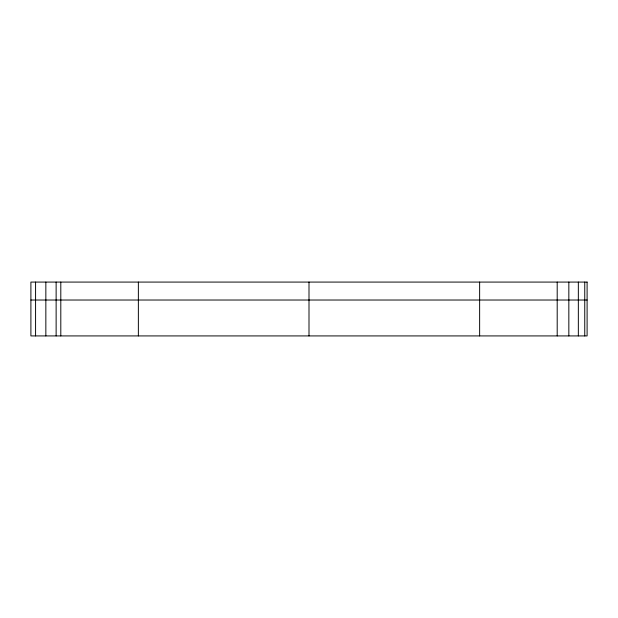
<?xml version="1.0" encoding="UTF-8"?>
<svg xmlns="http://www.w3.org/2000/svg" width="618" height="618" viewBox="0 0 618 618"><rect width="100%" height="100%" fill="white"/><g stroke="black" fill="none" stroke-linecap="round" stroke-linejoin="round"><path stroke-width="0.93" d="M30.9 300.024L587.1 300.024M584.752 282.078L584.752 335.922M578.34 282.078L578.34 335.922M568.838 282.078L568.838 335.922M557.197 282.078L557.197 335.922M479.638 282.078L479.638 335.922M309 282.078L309 335.922M138.362 282.078L138.362 335.922M60.803 282.078L60.803 335.922M56.13 282.078L56.13 335.922M45.848 282.078L45.848 335.922M35.574 282.078L35.574 335.922M587.1 282.078L30.9 282.078L30.9 335.922L587.1 335.922L587.1 282.078"/></g></svg>
